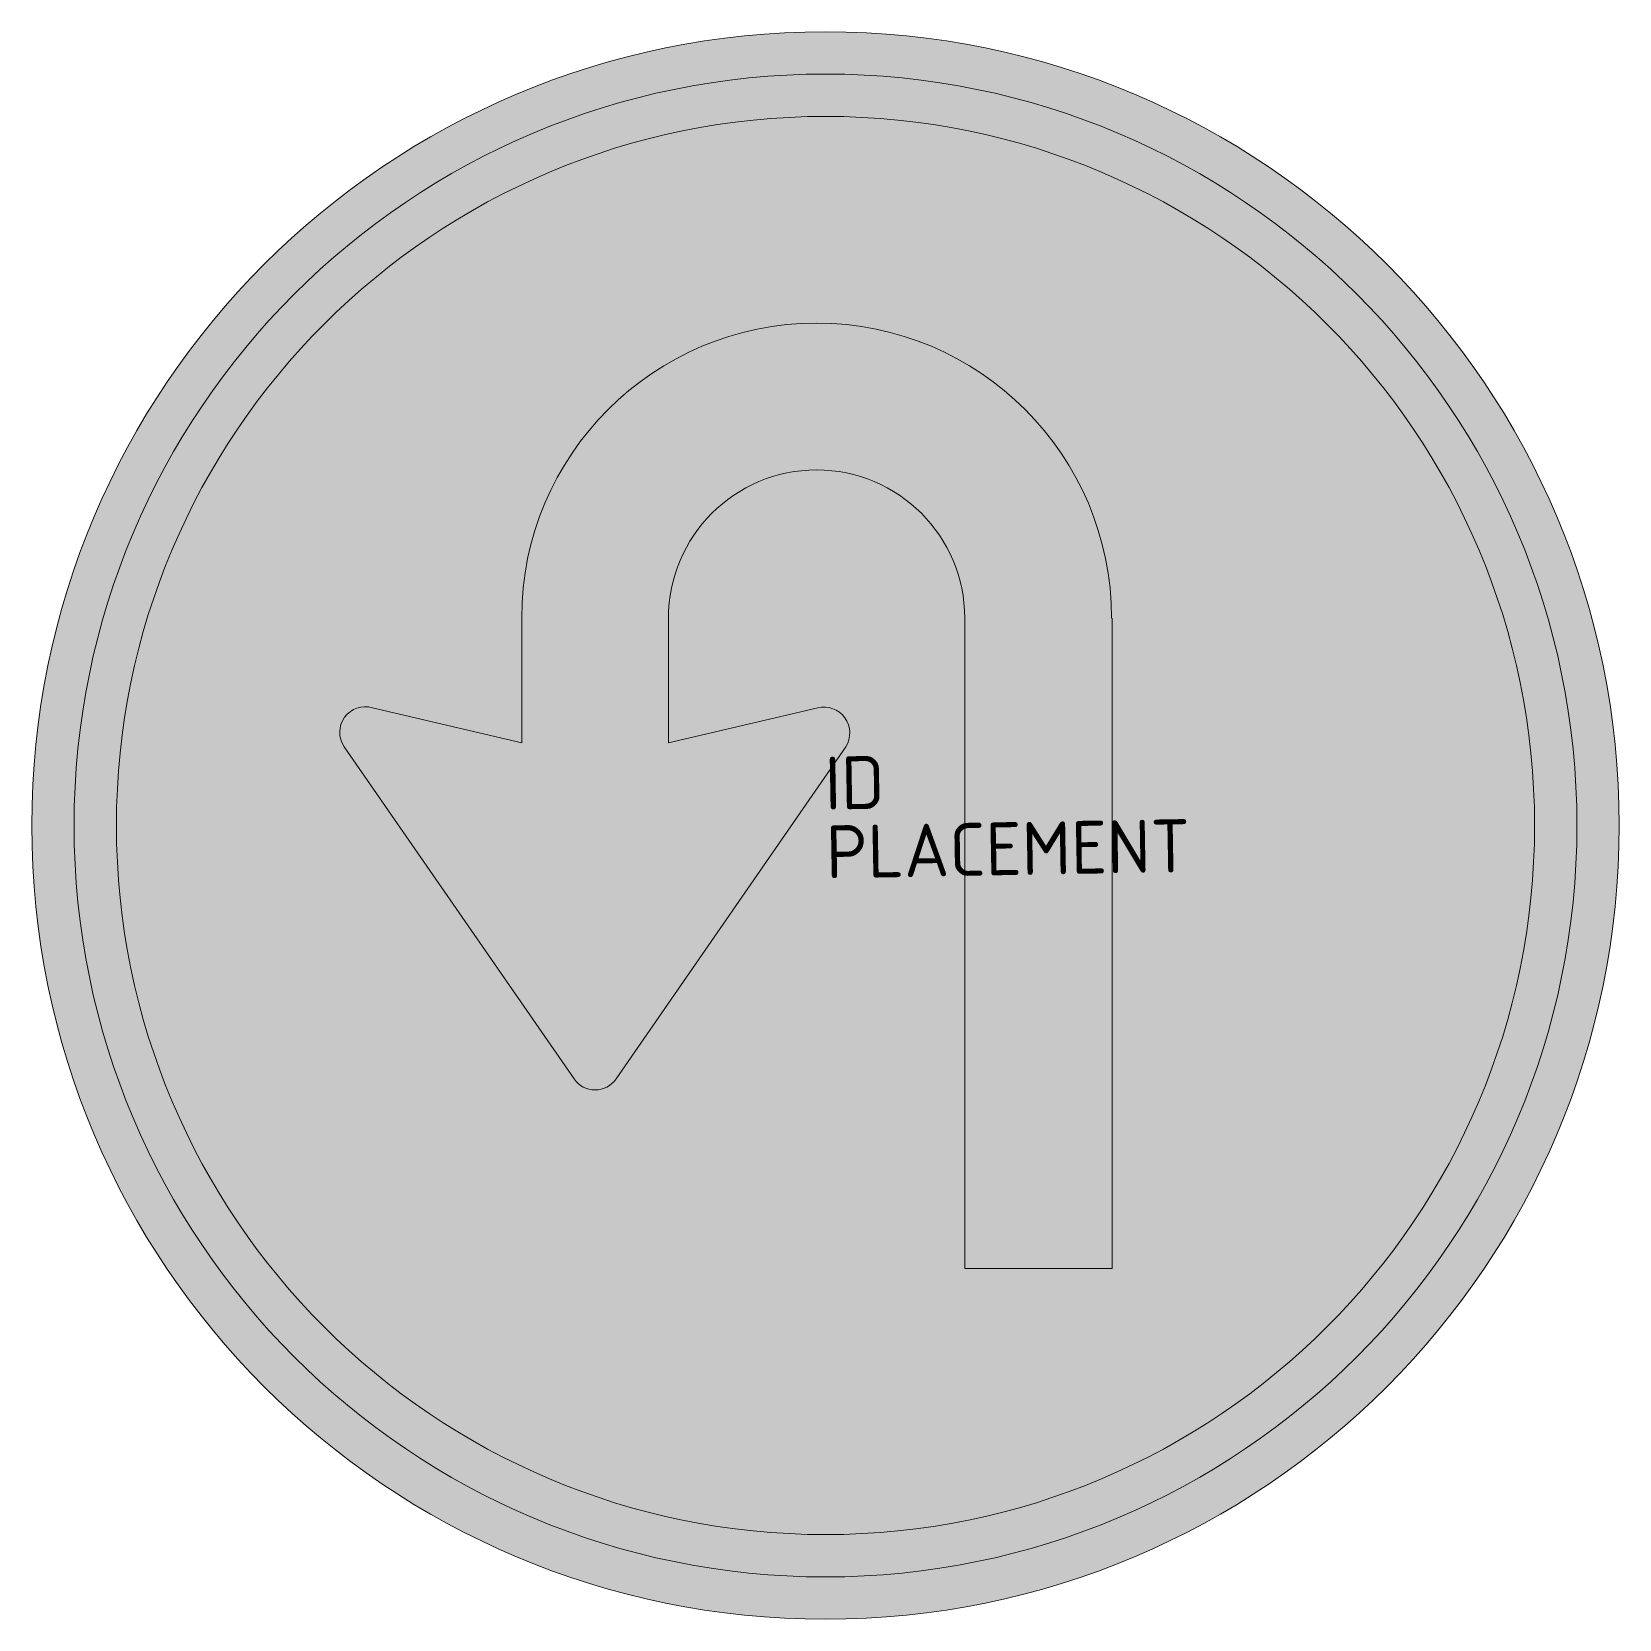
# Model space of a CAD drawing. Extents: x -3.75 to 3.75, y -3.75 to 3.75.
import ezdxf
from ezdxf.enums import TextEntityAlignment as Align

# ---------------------------------------------------------------- set-up
doc = ezdxf.new("R2010")
doc.units = 0
doc.styles.add('NLCS-ISO', font='NLCS-ISO.ttf', dxfattribs={"height": 0.25})

msp = doc.modelspace()

# ---------------------------------------------------------------- hatches: boundary and pattern name
at = {"true_color": 0x005b8c}
h = msp.add_hatch(color=146, dxfattribs=at)
h.dxf.hatch_style = 1
h.paths.add_polyline_path([(-3.3569, 1.1548), (-3.546, 1.2199, -0.577878), (2.8334, 2.4565), (2.6822, 2.3255, 0.577878)])
at = {"true_color": 0xf1f0ea}
h = msp.add_hatch(color=7, dxfattribs=at)
h.dxf.hatch_style = 1
h.paths.add_polyline_path([(2.6822, 2.3255), (2.5311, 2.1945, 0.577878), (-3.1678, 1.0898), (-3.3569, 1.1548, -0.577878)])
at = {"true_color": 0x005b8c}
h = msp.add_hatch(color=146, dxfattribs=at)
h.dxf.hatch_style = 1
h.paths.add_polyline_path([(0, 0.2326), (-0.9896, -1.1973, -0.524066), (-1.1878, -1.1973), (-2.2737, 0.3719, -0.706238), (-2.1407, 0.5565), (-1.4354, 0.391), (-1.4354, 0.98, -0.423084), (0, 2.3727), (0, 3.35, 0.414214), (-3.35, 0, 0.414214), (0, -3.35)])
h = msp.add_hatch(color=146, dxfattribs=at)
h.dxf.hatch_style = 1
h.paths.add_polyline_path([(-3.35, 0, 1), (3.35, 0, 1)])
h.paths.add_polyline_path([(1.3544, -2.0937), (1.3513, 0.98, 1), (-1.4354, 0.98), (-1.4354, 0.391), (-2.1407, 0.5565, 0.706238), (-2.2737, 0.3719), (-1.1878, -1.1973, 0.524066), (-0.9896, -1.1973), (0.0964, 0.3719, 0.667304), (-0.0366, 0.5565), (-0.7419, 0.391), (-0.7419, 0.98, -1), (0.6578, 0.98), (0.6578, -2.0937)], flags=16)
h = msp.add_hatch(color=146, dxfattribs=at)
h.dxf.hatch_style = 1
h.paths.add_polyline_path([(2.6822, 2.3255), (2.8334, 2.4565, -0.180494), (3.75, 0, -0.414214), (0, -3.75), (0, -3.55, 0.414214), (3.55, 0, 0.180494)])
at = {"true_color": 0xf1f0ea}
h = msp.add_hatch(color=7, dxfattribs=at)
h.dxf.hatch_style = 1
h.paths.add_polyline_path([(-1.4354, 0.98), (-1.4354, 0.391), (-2.1407, 0.5565, 0.706238), (-2.2737, 0.3719), (-1.1878, -1.1973, 0.524066), (-0.9896, -1.1973), (0.0964, 0.3719, 0.667304), (-0.0366, 0.5565), (-0.7419, 0.391), (-0.7419, 0.98, -1), (0.6578, 0.98), (0.6578, -2.0937), (1.3544, -2.0937), (1.3513, 0.98, 1)])
h = msp.add_hatch(color=7, dxfattribs=at)
h.dxf.hatch_style = 1
h.paths.add_polyline_path([(3.35, 0, 0.180494), (2.5311, 2.1945), (2.6822, 2.3255, -0.180494), (3.55, 0, -0.414214), (0, -3.55), (0, -3.35, 0.414214)])
at = {"true_color": 0x005b8c}
h = msp.add_hatch(color=146, dxfattribs=at)
h.dxf.hatch_style = 1
h.paths.add_polyline_path([(0, 1.6786, 0.43194), (-0.7419, 0.98), (-0.7419, 0.391), (-0.0366, 0.5565, -0.074976), (0, 0.5595)])
h = msp.add_hatch(color=146, dxfattribs=at)
h.dxf.hatch_style = 1
h.paths.add_polyline_path([(-3.75, 0, -0.083022), (-3.546, 1.2199), (-3.3569, 1.1548, 0.083022), (-3.55, 0, 0.414214), (0, -3.55), (0, -3.75, -0.414214)])
at = {"true_color": 0xf1f0ea}
h = msp.add_hatch(color=7, dxfattribs=at)
h.dxf.hatch_style = 1
h.paths.add_polyline_path([(-3.3569, 1.1548), (-3.1678, 1.0898, 0.083022), (-3.35, 0, 0.414214), (0, -3.35), (0, -3.55, -0.414214), (-3.55, 0, -0.083022)])
h = msp.add_hatch(color=7, dxfattribs=at)
h.dxf.hatch_style = 1
h.paths.add_polyline_path([(0, 0.5595), (0, 0.2326), (0.0964, 0.3719, 0.564105)])

# ---------------------------------------------------------------- linework, layer by layer
at = {"color": 7, "lineweight": 0, "true_color": 0xf1f0ea}
msp.add_lwpolyline([(1.3544, 0.98), (1.3544, -2.0937), (0.6578, -2.0937), (0.6578, 0.98, 1), (-0.7419, 0.98), (-0.7419, 0.391), (-0.0366, 0.5565, -0.667304), (0.0964, 0.3719), (-0.9896, -1.1973, -0.524068), (-1.1878, -1.1973), (-2.2737, 0.3719, -0.706238), (-2.1407, 0.5565), (-1.4354, 0.391), (-1.4354, 0.98, -1), (1.3513, 0.98)], format="xyb", dxfattribs=at)
at = {"color": 146, "lineweight": 0, "true_color": 0x005b8c}
msp.add_circle((0, 0), 3.75, dxfattribs=at)
at = {"color": 7, "lineweight": 0, "true_color": 0xf1f0ea}
for radius in [3.55, 3.35]:
    msp.add_circle((0, 0), radius, dxfattribs=at)

# ---------------------------------------------------------------- texts
at = {"style": 'NLCS-ISO'}
msp.add_attdef('ID', text='', height=0.25, rotation=1, dxfattribs=at).set_placement((0, 0), align=Align.BOTTOM_LEFT)
msp.add_attdef('PLACEMENT', text='', height=0.25, rotation=1, dxfattribs=at).set_placement((0, 0), align=Align.TOP_LEFT)

doc.saveas('drawing.dxf')
